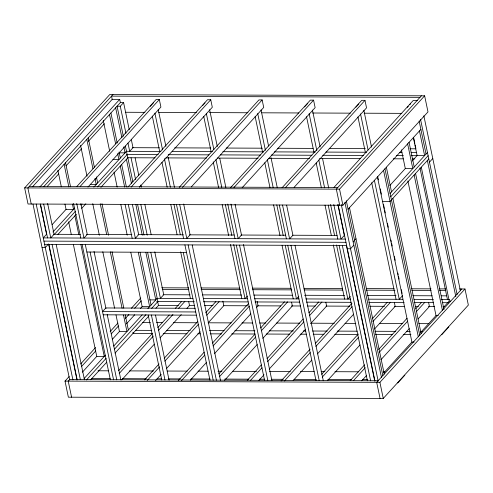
<?xml version="1.0" encoding="UTF-8"?>
<svg xmlns="http://www.w3.org/2000/svg" width="493" height="493" viewBox="0 0 493 493"><rect width="100%" height="100%" fill="white"/><g stroke="black" fill="none" stroke-linecap="round" stroke-linejoin="round"><path stroke-width="0.74" d="M24.65 187.913L109.736 94.564L424.627 95.802L427.992 111.899L342.906 205.254L28.015 204.01L24.65 187.913L339.541 189.152L424.627 95.802M112.952 94.576L27.861 187.925L31.225 204.022M32.538 186.755L112.207 99.352L119.7 99.376L120.378 102.599L43.815 186.594M40.038 186.779L119.7 99.376M47.31 186.379L58.722 173.856M65.988 165.888L81.555 148.812M88.296 141.411L104.38 123.768M123.342 136.278L117.069 106.229L120.28 106.242L123.589 102.612L129.24 129.659M76.97 186.36L156.121 99.524L159.331 99.537L160.903 107.049L87.964 187.075M150.266 106.359L153.576 102.729M80.186 186.372L159.331 99.537M52.159 224.592L66.148 209.248M46.564 234.267L43.255 237.897L345.291 239.087M52.924 232.012L74.677 208.138M93.849 187.112L126.485 151.308M54.113 234.662L75.355 211.361M81.049 205.106L82.084 203.973M97.626 186.921L127.157 154.525M48.111 244.448L45.276 247.56L42.059 247.548M57.897 234.471L76.304 214.276M81.721 208.329L85.868 203.782M100.892 187.303L127.829 157.748M127.866 187.124L207.528 99.722L210.745 99.74L212.31 107.252L139.371 187.272M202.623 105.527L204.989 102.932M131.076 187.143L210.745 99.74M179.273 187.328L258.942 99.925L262.153 99.937L263.724 107.449L191.302 186.909M182.49 187.34L262.153 99.937M230.687 187.531L310.35 100.128L313.566 100.141L315.132 107.653L242.192 187.679M304.501 106.969L307.811 103.339M233.898 187.543L313.566 100.141M459.464 288.966L464.985 288.99L468.35 305.087L383.264 398.436L68.373 397.198L65.008 381.101L69.162 376.547M80.575 364.025L95.617 347.516M110.149 331.579L117.932 323.038M131.421 308.242L140.758 297.994M69.778 379.407L68.225 381.114L71.584 397.21M81.715 366.311L95.722 350.942M111.282 333.866L118.548 325.898M125.296 318.496L128.926 314.516M134.632 308.254L141.38 300.853M82.362 372.203L96.862 356.285M112.404 339.233L119.657 331.278M126.393 323.889L134.681 314.799M140.382 308.544L142.452 306.27M84.155 378.482L105.397 355.176M113.686 346.086L142.181 314.824M147.875 308.575L157.199 298.345M86.386 379.998L106.069 358.399M114.358 349.303L145.959 314.633M151.659 308.384L157.877 301.562L147.623 252.478M90.7 379.776L106.741 362.182M115.017 353.105L148.639 316.21M155.88 308.267L158.469 305.426L157.686 301.673M282.095 187.734L361.763 100.332L364.974 100.344L366.545 107.856L294.124 187.315M355.909 107.166L358.75 104.06M118.53 370.674L152.158 333.779M157.846 327.537L169.228 315.052M175.434 308.242L181.64 301.433M285.311 187.747L364.974 100.344M119.158 373.521L153.298 336.066M158.475 330.39L172.957 314.497M178.651 308.254L184.857 301.445M121.765 379.9L154.352 344.145M160.04 337.902L181.251 314.633M186.939 308.39L189.528 305.549L188.745 301.796M144.529 379.887L159.011 363.994M164.187 358.319L197.81 321.43M205.569 312.919L215.916 301.568M147.222 380.467L159.64 366.847M164.81 361.172L198.439 324.283M206.715 315.2L219.132 301.58M155.517 380.602L161.211 374.36M166.381 368.684L200.004 331.795M208.286 322.712L223.804 305.685L222.861 301.18M334.026 187.371L413.171 100.535L417.67 100.554M407.323 107.369L408.266 106.334M409.683 104.781L410.632 103.74M421.416 95.79L336.325 189.139L339.689 205.236M247.394 296.096L245.027 298.69L233.719 244.553M178.287 380.59L204.151 352.212M212.428 343.134L248.638 303.405M181.498 380.602L204.774 355.065M213.056 345.981L249.267 306.252M190.31 380.171L206.345 362.577M214.621 353.493L250.832 313.764M256.526 307.521L258.079 305.82L257.136 301.315M348.076 209.229L420.874 129.363M344.317 235.438L341.008 239.068L333.792 204.515M389.871 185.467L405.431 168.396M412.173 160.995L417.361 155.307M218.769 373.916L254.98 334.186M260.668 327.944L284.461 301.833M219.391 376.763L255.602 337.033M261.296 330.791L287.678 301.845M390.105 193.459L427.449 152.491M298.801 296.299L296.441 298.894L285.287 245.508M390.776 196.682L428.121 155.708M224.58 380.306L257.173 344.552M262.861 338.309L292.349 305.956L291.566 302.197M353.161 241.909L355.995 238.797M428.793 158.931L390.031 201.458L382.537 201.427M353.832 245.132L350.523 248.762L347.312 248.749M429.471 162.148L432.774 158.518M247.35 380.294L261.315 364.968M267.009 358.725L303.22 318.996M308.908 312.753L318.737 301.969M250.561 380.306L261.943 367.821M267.631 361.579L303.842 321.849M309.536 315.606L321.947 301.981M258.856 380.442L264.032 374.766M269.203 369.091L305.413 329.361M310.59 323.685L326.625 306.091L325.836 302.332M350.215 296.503L347.848 299.091L336.54 244.959M281.102 380.997L310.072 349.21M315.249 343.535L351.977 303.238M284.319 381.009L310.183 352.631M315.871 346.388L352.088 306.658M293.132 380.578L311.755 360.143M317.443 353.9L353.654 314.17M321.584 374.316L358.319 334.026M372.283 318.7L387.282 302.24M322.212 377.17L358.423 337.44M372.911 321.547L390.499 302.252M402.571 295.664L399.262 299.294L374.44 180.5M327.401 380.707L359.995 344.952M374.477 329.065L395.17 306.363L394.388 302.603M350.172 380.695L364.654 364.808M378.624 349.482L407.076 318.268M415.87 308.618L421.558 302.375M353.382 380.707L365.282 367.655M379.246 352.335L407.699 321.116M416.493 311.471L424.769 302.388M361.677 380.842L366.336 375.734M380.818 359.847L409.27 328.628M418.064 318.983L429.446 306.498L428.657 302.739M383.844 372.819L411.815 342.124M420.621 332.461L436.163 315.415M443.417 307.453L449.117 301.205M461.775 288.978L376.683 382.328L380.048 398.424M65.008 381.101L379.9 382.34L464.985 288.99M397.74 382.975L404.827 375.198M441.703 334.741L448.79 326.964M419.999 97.343L111.535 96.129L112.299 99.789M120.378 102.599L123.589 102.612M125.666 112.268L144.899 112.349M158.74 112.404L196.436 112.552M209.513 112.601L247.973 112.755M261.82 112.805L298.746 112.952M312.593 113.008L350.283 113.156M364.13 113.211L401.82 113.359M132.426 147.684L159.325 147.789M174.695 147.851L210.819 147.992M226.188 148.054L262.307 148.196M277.682 148.257L313.03 148.399M329.17 148.461L365.295 148.603M409.868 148.775L416.018 148.8M126.042 151.302L160.971 151.443M172.156 151.487L212.384 151.647M222.879 151.684L263.792 151.844M274.373 151.887L315.206 152.047M325.861 152.09L366.613 152.251M399.644 152.38L401.949 152.392M411.174 152.429L416.554 152.448M119.066 152.836L125.068 152.861L123.811 146.852M126.713 154.525L158.222 154.648M168.218 154.685L208.952 154.845M220.476 154.894L260.44 155.048M271.199 155.092L311.933 155.252M322.693 155.295L363.427 155.455M396.471 155.585L403.391 155.615M411.076 155.646L417.226 155.665M127.385 157.742L155.055 157.852M165.814 157.896L206.549 158.056M217.308 158.099L258.042 158.259M268.802 158.302L309.53 158.463M319.526 158.499L360.254 158.66M393.303 158.789L403.292 158.832M412.518 158.863L414.823 158.875M112.922 159.578L118.918 159.603L117.667 153.594M90.231 184.474L96.227 184.499L94.976 178.491M29.284 186.372L337.742 187.586M53.484 234.298L80.384 234.403M86.528 234.428L131.871 234.606M138.022 234.631L183.365 234.81M189.515 234.834L234.089 235.007M241.009 235.032L285.583 235.21M292.497 235.235L337.076 235.414M43.932 241.12L345.969 242.309M44.604 244.337L346.641 245.526M86.873 252.009L186.477 252.404M161.772 287.795L188.696 287.9M201.002 287.949L239.462 288.103M252.539 288.152L291.006 288.3M304.082 288.356L342.543 288.504M366.391 288.602L394.08 288.707M411.772 288.781L431.005 288.855M439.466 288.886L445.623 288.91M162.659 289.36L188.813 289.465M201.126 289.508L240.356 289.668M252.662 289.711L291.893 289.866M304.199 289.915L342.66 290.069M366.509 290.161L394.973 290.272M411.895 290.34L431.122 290.414M439.583 290.451L445.74 290.476M163.146 294.722L190.039 294.826M202.34 294.876L241.533 295.03M253.833 295.079L292.257 295.233M304.557 295.282L344.521 295.436M367.575 295.529L396.008 295.64M412.918 295.708L432.133 295.782M441.358 295.818L446.738 295.837M156.762 298.339L192.973 298.487M203.64 298.524L247.449 298.696M254.363 298.727L298.943 298.9M305.857 298.931L350.431 299.103M368.875 299.177L402.695 299.306M414.219 299.356L433.433 299.43M441.118 299.461L449.573 299.491M149.786 299.873L155.782 299.898L145.885 252.533M450.75 301.063L449.252 301.057L421.293 167.226M156.663 301.556L194.322 301.704M203.547 301.741L248.121 301.919M255.035 301.944L299.615 302.123M306.529 302.147L351.102 302.326M368.782 302.394L404.137 302.529M414.126 302.573L433.341 302.647M442.56 302.684L448.71 302.708M158.333 305.426L178.33 305.506M189.102 305.549L194.489 305.568M204.484 305.611L212.945 305.642M223.717 305.685L247.566 305.777M257.562 305.82L280.64 305.906M291.412 305.95L300.644 305.987M307.564 306.017L315.255 306.048M326.027 306.085L349.87 306.184M369.873 306.258L384.485 306.319M394.486 306.356L404.488 306.399M415.254 306.436L418.335 306.449M428.337 306.492L434.487 306.517M442.948 306.547L444.489 306.554M195.166 308.31L105.841 307.959L102.532 311.588L195.709 311.958M438.265 315.582L436.015 315.575L407.902 180.993M103.203 314.811L196.38 315.175M142.73 322.545L150.427 322.576M156.577 322.595L162.733 322.619M173.505 322.662L196.578 322.755M208.12 322.798L231.192 322.89M241.964 322.933L252.736 322.977M259.657 323.001L265.813 323.026M276.579 323.069L299.658 323.161M311.194 323.205L334.272 323.297M345.045 323.34L355.81 323.383M379.659 323.476L402.732 323.568M418.89 323.63L428.885 323.667M135.643 330.322L151.795 330.384M166.412 330.446L190.255 330.538M209.488 330.612L224.105 330.667M234.871 330.711L254.875 330.791M269.486 330.846L293.335 330.945M303.337 330.982L305.642 330.994M312.568 331.019L327.179 331.074M337.181 331.117L357.185 331.191M374.877 331.265L395.645 331.345M406.411 331.388L410.256 331.401M420.258 331.444L422.569 331.45M152.466 333.607L133.239 333.527L132.968 332.239M163.238 333.65L187.081 333.743M197.853 333.786L200.164 333.792M210.16 333.835L221.702 333.878M231.698 333.915L254.776 334.007M266.312 334.051L289.391 334.143M300.163 334.186L306.313 334.211M313.24 334.236L324.006 334.279M334.778 334.322L357.856 334.414M375.549 334.482L392.471 334.55M403.237 334.593L410.934 334.624M414.157 342.037L411.908 342.025L377.428 176.975M98.002 370.773L108.768 370.816M129.542 370.896L153.385 370.989M167.232 371.044L187.235 371.124M198.001 371.167L208.003 371.204M218.005 371.241L221.85 371.26M232.616 371.303L256.465 371.395M269.542 371.445L290.309 371.531M300.311 371.568L314.158 371.623M321.079 371.648L324.924 371.667M334.926 371.704L358.775 371.796M383.388 371.895L384.928 371.901M91.68 378.556L110.142 378.624M122.449 378.673L146.298 378.772M157.064 378.809L161.679 378.827M168.606 378.858L180.142 378.901M190.914 378.944L210.141 379.018M224.759 379.08L248.601 379.172M259.373 379.216L264.759 379.234M271.68 379.265L283.222 379.308M293.988 379.351L316.296 379.437M327.833 379.481L351.682 379.579M362.454 379.622L367.833 379.641M69.642 379.555L378.106 380.769M423.851 115.781L460.419 290.845M420.541 119.411L457.11 294.475M419.124 120.988L426.032 154.044M427.376 160.484L455.809 296.57M419.457 130.916L424.615 155.603L417.115 155.572L413.368 137.621M413.602 137.424L414.853 143.432M415.168 144.936L415.796 147.943M419.968 167.91L447.459 299.485M409.054 142.329L414.212 167.01M415.562 173.45L443.99 309.536M407.637 143.882L412.795 168.569L405.301 168.538L401.394 149.835M414.138 175.009L442.412 310.344M386.364 167.219L391.522 191.906M392.872 198.346L421.139 333.681M384.947 168.779L419.722 335.234M383.529 170.331L418.304 336.793M363.846 110.315L371.537 147.124M377.749 176.87L378.377 179.877M380.263 188.899L381.366 194.162M383.56 204.694L384.349 208.453M384.663 209.956L385.292 212.964M387.492 223.489L388.274 227.248M390.943 240.029L391.257 241.533M391.571 243.037L392.2 246.044M394.4 256.57L395.189 260.329M397.857 273.11L398.171 274.613M398.486 276.117L399.114 279.124M401.314 289.65L402.097 293.409M360.537 113.945L368.074 150.008M357.955 116.933L365.331 152.245M371.697 182.743L396.045 299.282M349.494 207.676L384.269 374.132M346.314 200.78L382.851 375.691M344.897 202.34L381.477 377.459M339.541 189.152L342.906 205.254M379.9 382.34L383.264 398.436M341.285 204.521L378.168 381.089M338.069 204.509L374.957 381.077M337.865 204.552L344.416 235.907M346.45 245.637L374.723 380.972M342.358 245.508L370.625 380.842M312.439 110.112L320.123 146.926M322.57 158.623L328.695 187.95M330.575 204.496L337.797 239.056M339.141 245.496L367.414 380.83M309.129 113.741L316.82 150.556M318.792 159.997L324.604 187.821M328.215 205.113L334.5 235.186M306.541 116.736L313.918 152.041M316.204 162.992L321.387 187.808M325.004 205.1L331.284 235.173M333.33 244.947L344.638 299.078M286.63 205.187L292.91 235.241L289.601 238.871L282.538 205.063M295.036 245.44L323.309 380.775M290.944 245.311L319.217 380.645M261.025 109.908L268.562 145.971M271.002 157.674L277.288 187.747M279.321 205.051L286.384 238.858M287.733 245.298L316.007 380.633M257.716 113.538L265.407 150.353M267.379 159.8L273.19 187.617M276.807 204.909L283.247 235.734M255.134 116.533L262.51 151.844M264.796 162.795L269.979 187.605M273.59 204.897L280.03 235.722M282.076 245.496L293.224 298.881M235.062 204.231L241.496 235.038L238.187 238.667L230.97 204.108M243.474 244.485L271.902 380.571M239.536 245.107L267.804 380.442M209.617 109.705L217.308 146.52M219.749 158.222L225.874 187.543M227.754 204.096L234.976 238.655M236.32 245.095L264.593 380.43M206.308 113.335L213.839 149.397M215.971 159.596L221.782 187.414M225.393 204.706L231.833 235.531M203.72 116.33L211.096 151.641M213.229 161.84L218.565 187.402M222.183 204.694L228.623 235.518M230.508 244.54L241.816 298.678M183.655 204.028L190.088 234.834L186.779 238.464L179.717 204.657M192.221 245.033L220.488 380.368M188.123 244.904L216.396 380.239M158.204 109.501L165.894 146.316M168.181 157.267L174.467 187.34M176.5 204.644L183.562 238.452M184.912 244.892L213.186 380.226M154.894 113.131L162.585 149.946M164.403 158.641L170.368 187.211M173.986 204.503L180.265 234.576M183.267 252.391L209.969 380.214M152.312 116.126L159.689 151.437M161.975 162.388L167.158 187.198M170.769 204.49L177.055 234.563M180.666 251.861L190.403 298.475M131.28 139.427L133.005 147.69L129.696 151.32L127.97 143.056M135.137 157.889L138.749 175.181M140.788 184.955L141.263 187.211M144.874 204.503L151.16 234.576M154.771 251.868L163.725 294.728L160.416 298.357L150.833 252.49M120.28 106.242L125.931 133.289M131.039 157.76L135.6 179.563M140.782 204.373L147.222 235.198M125.382 146.045L132.857 181.806M137.565 204.361L144.005 235.186M115.645 107.782L121.925 137.837M126.411 159.301L131.44 183.359M135.834 204.41L142.274 235.241M132.401 204.583L138.675 234.631L135.365 238.261L128.303 204.453M155.492 315.107L169.081 380.171M110.919 112.971L117.198 143.025M119.084 152.035L120.341 158.05M121.685 164.489L126.399 187.044M140.061 252.453L151.055 305.087M109.501 114.524L115.627 143.827M120.267 166.042L124.661 187.094M138.33 252.508L149.638 306.64L142.138 306.609L130.83 252.478M151.4 315.002L164.989 380.066M125.093 204.441L132.155 238.248M148.183 314.99L161.778 380.054M103.259 120.508L109.699 151.308M114.025 172.026L117.168 187.069M120.779 204.361L127.219 235.186M88.229 137.867L94.354 167.164M96.394 176.932L97.651 182.94M101.977 203.664L108.577 235.247M112.028 251.787L123.811 308.174M125.222 314.941L128.365 329.977M86.811 139.42L92.937 168.723M100.245 203.72L106.685 234.545M110.296 251.837L122.079 308.23M123.49 314.996L126.947 331.536L119.448 331.506L115.997 314.965M80.569 145.404L87.008 176.204M92.746 203.689L99.346 235.266M102.803 251.806L114.579 308.199M94.021 251.399L105.958 308.544M107.215 314.559L120.884 379.974M80.834 203.627L87.267 234.428L83.958 238.057L76.735 203.498M90.083 252.022L116.786 379.844M85.301 244.497L113.575 379.832M65.538 162.758L70.561 186.798M73.525 203.486L80.741 238.045M82.091 244.485L110.364 379.82M64.121 164.317L68.829 186.853M72.44 204.133L73.537 209.389L66.044 209.365L64.947 204.102M74.887 215.829L78.812 234.625M80.852 244.405L104.257 356.427L96.757 356.402L73.358 244.374M57.884 170.295L61.335 186.822M68.644 221.819L71.312 234.6M47.63 203.498L54.064 234.298L50.754 237.928L43.692 204.12M56.196 244.497L84.469 379.832M52.098 244.368L80.371 379.702M40.475 204.108L47.544 237.916M48.887 244.355L77.161 379.69M40.284 204.188L46.545 234.181M48.585 243.93L77.013 380.017M36.192 204.071L72.921 379.887M32.976 204.059L69.704 379.875"/></g></svg>
